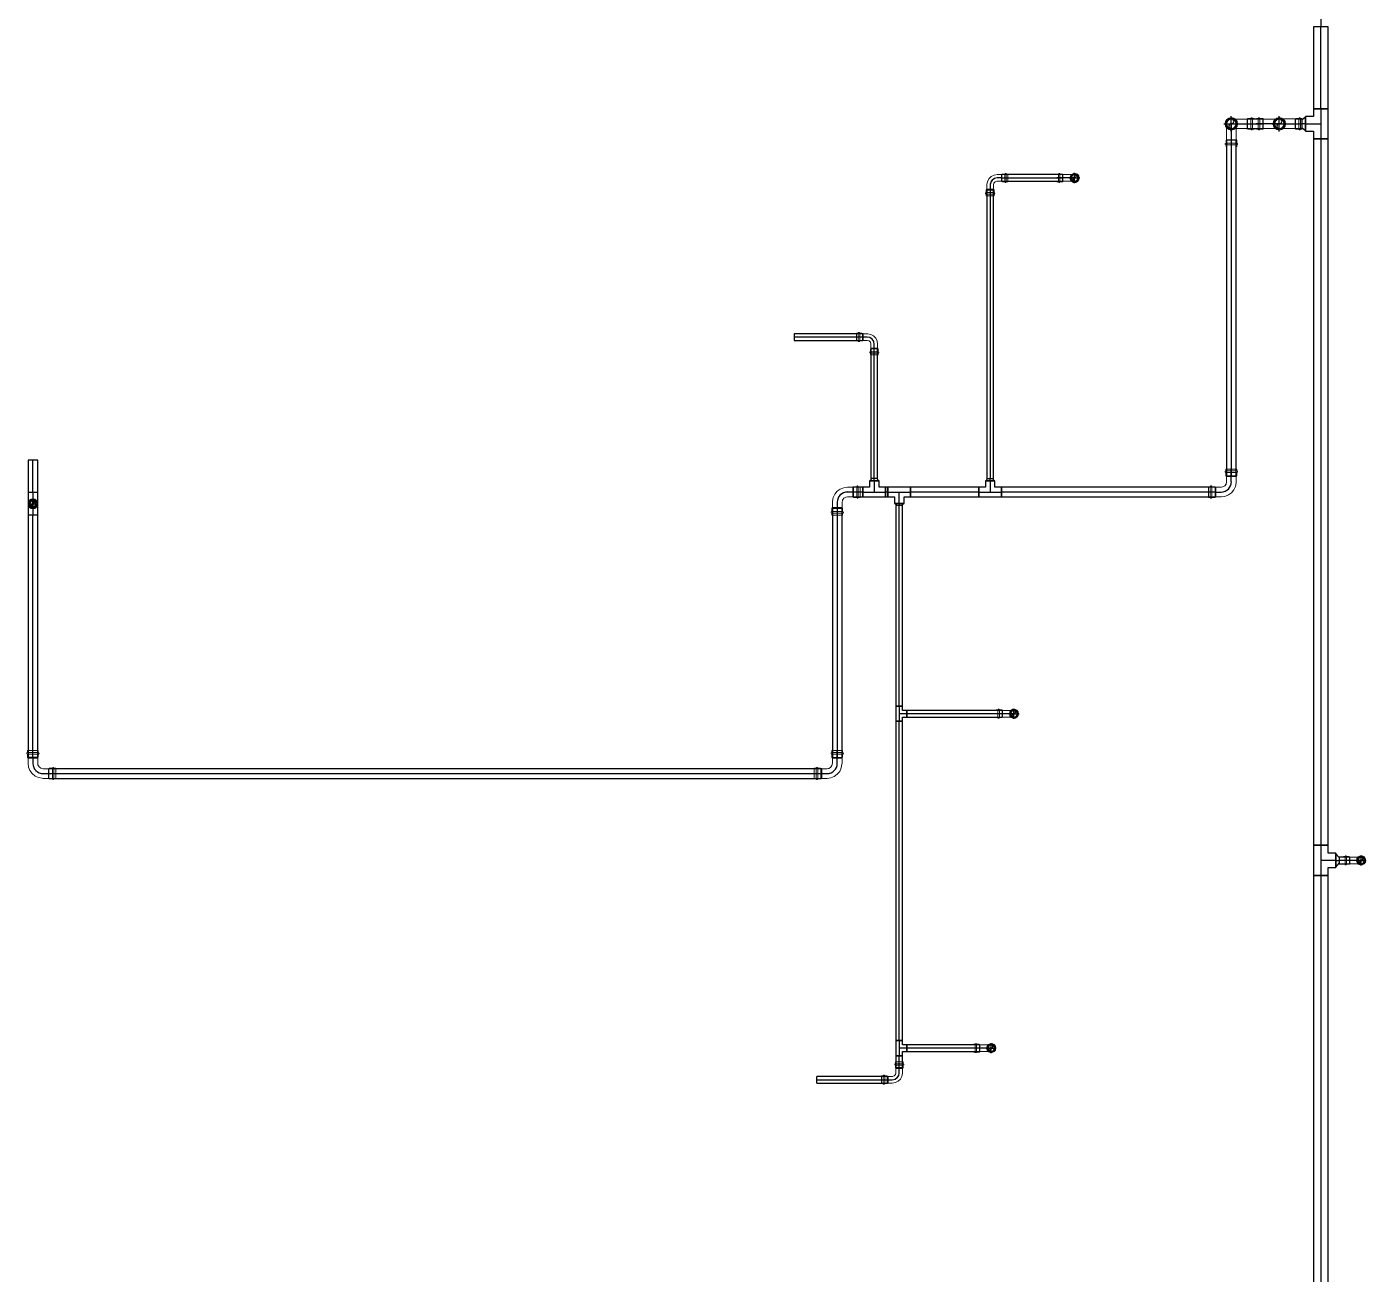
# Model space of a CAD drawing. Header units: inches. Extents: x -3325 to -59, y 5 to 733.
# Drawn here: x -3325.1 to -3060, y 317.8 to 564.8 of the extents above; entities that cross this region are included whole.
import ezdxf

# ---------------------------------------------------------------- set-up
doc = ezdxf.new("R2010")
doc.units = ezdxf.units.IN
doc.header["$MEASUREMENT"] = 0
doc.layers.add('P-PIPE', color=3, linetype='Continuous', lineweight=9)
doc.layers.add('X - REF - FP', color=7, linetype='Continuous', true_color=0xb90000)

# ---------------------------------------------------------------- blocks, each defined once
blk = doc.blocks.new('Victaulic-VicPress316-Elbow 90-45deg Style P568_P571 - Standard-V1-FIFTH LEVEL')
at = {"layer": 'P-PIPE'}
for p, q in [((-2327.12, 161.86), (-2327.12, 161.86)), ((-2327.12, 161.86), (-2325.73, 161.86)), ((-2324.79, 162.52), (-2325.73, 162.52)), ((-2325.73, 161.86), (-2324.79, 161.86)), ((-2323.6, 162.52), (-2324.9, 162.52)), ((-2324.9, 161.86), (-2324.9, 161.86)), ((-2324.9, 161.86), (-2324.9, 161.86)), ((-2324.79, 162.52), (-2324.79, 161.86)), ((-2324.79, 161.86), (-2324.79, 162.52)), ((-2324.79, 161.86), (-2324.79, 161.21)), ((-2324.79, 161.21), (-2324.79, 161.86)), ((-2324.23, 162.63), (-2324.69, 162.63)), ((-2324.23, 161.86), (-2324.23, 161.86)), ((-2324.23, 161.86), (-2324.23, 161.86)), ((-2323.6, 162.63), (-2323.94, 162.63)), ((-2323.94, 161.86), (-2323.94, 161.86)), ((-2323.94, 161.86), (-2323.94, 161.86)), ((-2323.6, 161.86), (-2323.6, 161.86)), ((-2323.6, 161.86), (-2323.6, 161.86)), ((-2323.6, 161.86), (-2323.6, 161.86)), ((-2323.6, 161.86), (-2323.6, 161.86)), ((-2325.73, 161.21), (-2324.79, 161.21)), ((-2324.9, 161.21), (-2323.6, 161.21)), ((-2324.69, 161.1), (-2324.23, 161.1)), ((-2323.94, 161.1), (-2323.6, 161.1))]:
    blk.add_line(p, q, dxfattribs=at)
at = {"layer": 'P-PIPE', "flags": 128}
for points in [[(-2326.21, 161.86), (-2326.31, 162.26), (-2326.56, 162.58), (-2326.93, 162.76), (-2327.34, 162.75), (-2327.71, 162.56), (-2327.96, 162.24), (-2328.04, 161.86)], [(-2328.04, 161.86), (-2327.94, 161.47), (-2327.69, 161.15), (-2327.32, 160.97), (-2326.91, 160.98), (-2326.54, 161.17), (-2326.29, 161.49), (-2326.21, 161.86)], [(-2326.36, 161.86), (-2326.45, 162.23), (-2326.7, 162.51), (-2327.06, 162.63), (-2327.43, 162.57), (-2327.73, 162.34), (-2327.88, 162), (-2327.89, 161.86)], [(-2327.89, 161.86), (-2327.8, 161.5), (-2327.55, 161.22), (-2327.19, 161.1), (-2326.82, 161.16), (-2326.52, 161.39), (-2326.37, 161.73), (-2326.36, 161.86)], [(-2325.73, 162.52), (-2326.23, 162.52), (-2326.66, 162.52), (-2326.97, 162.52), (-2327.12, 162.52), (-2327.12, 162.52)], [(-2324.9, 162.52), (-2324.71, 162.63), (-2324.69, 162.63)], [(-2324.23, 162.63), (-2324.17, 162.75), (-2324.03, 162.76), (-2323.94, 162.65), (-2323.94, 162.63)], [(-2324.23, 162.63), (-2324.23, 162.54), (-2324.23, 162.29), (-2324.23, 161.93), (-2324.23, 161.86)], [(-2324.23, 161.86), (-2324.23, 162.23), (-2324.23, 162.51), (-2324.23, 162.63), (-2324.23, 162.63)], [(-2324.23, 161.1), (-2324.23, 161.19), (-2324.23, 161.44), (-2324.23, 161.8), (-2324.23, 161.86)], [(-2324.23, 161.86), (-2324.23, 161.5), (-2324.23, 161.22), (-2324.23, 161.1), (-2324.23, 161.1)], [(-2323.94, 162.63), (-2323.94, 162.54), (-2323.94, 162.29), (-2323.94, 161.93), (-2323.94, 161.86)], [(-2323.94, 161.86), (-2323.94, 162.23), (-2323.94, 162.51), (-2323.94, 162.63), (-2323.94, 162.63)], [(-2323.94, 161.1), (-2323.94, 161.19), (-2323.94, 161.44), (-2323.94, 161.8), (-2323.94, 161.86)], [(-2323.94, 161.86), (-2323.94, 161.5), (-2323.94, 161.22), (-2323.94, 161.1), (-2323.94, 161.1)], [(-2327.12, 161.21), (-2327.03, 161.21), (-2326.77, 161.21), (-2326.36, 161.21), (-2325.88, 161.21), (-2325.73, 161.21)], [(-2324.69, 161.1), (-2324.89, 161.19), (-2324.9, 161.21)], [(-2323.94, 161.1), (-2324.01, 160.98), (-2324.15, 160.97), (-2324.23, 161.08), (-2324.23, 161.1)]]:
    blk.add_lwpolyline(points, dxfattribs=at)
at = {"layer": 'P-PIPE'}
for radius, start, end in [(0.767, 0, 180), (0.767, 0, 180), (0.767, 0, 180), (0.767, 180, 360), (0.767, 180, 0), (0.767, 180, 0), (0.657, 360, 180), (0.657, 0, 180), (0.657, 90, 180), (0.658, 180, 0), (0.658, 180, 0), (0.657, 180, 270), (0.658, 0, 90), (0.658, 270, 0)]:
    blk.add_arc((-2327.12, 161.86), radius, start, end, dxfattribs=at)
blk = doc.blocks.new('Victaulic-VicPress316-Elbow 90-45deg Style P568_P571 - Standard-523083-FIFTH LEVEL')
at = {"layer": 'P-PIPE'}
for p, q in [((-0.77, 3.52), (-0.77, 3.18)), ((0.77, 3.52), (-0.77, 3.52)), ((-0.77, 3.52), (0.77, 3.52)), ((-0.77, 3.18), (0.77, 3.18)), ((0.77, 3.18), (-0.77, 3.18)), ((-0.77, 2.89), (-0.77, 2.44)), ((-0.77, 2.89), (0.77, 2.89)), ((0.77, 2.89), (-0.77, 2.89)), ((-0.66, 3.52), (-0.66, 2.22)), ((-0.66, 3.52), (0.66, 3.52)), ((0.66, 3.52), (-0.66, 3.52)), ((0.66, 2.22), (0.66, 3.52)), ((0.77, 3.18), (0.77, 3.52)), ((0.77, 2.44), (0.77, 2.89)), ((-3.18, 0.77), (-3.52, 0.77)), ((-3.52, 0.77), (-3.52, -0.77)), ((-3.52, -0.77), (-3.52, 0.77)), ((-2.22, 0.66), (-3.52, 0.66)), ((-3.52, -0.66), (-3.52, 0.66)), ((-3.52, 0.66), (-3.52, -0.66)), ((-3.18, -0.77), (-3.18, 0.77)), ((-3.18, 0.77), (-3.18, -0.77)), ((-2.44, 0.77), (-2.89, 0.77)), ((-2.89, -0.77), (-2.89, 0.77)), ((-2.89, 0.77), (-2.89, -0.77)), ((-1.39, 0.66), (-2.33, 0.66)), ((-2.33, 0), (-2.33, 0.66)), ((-2.33, 0.66), (-2.33, 0)), ((-2.22, -0.66), (-2.22, 0.66)), ((-2.22, 0.66), (-2.22, -0.66)), ((-0.66, 2.33), (-0.66, 1.39)), ((0, 2.33), (-0.66, 2.33)), ((-0.66, 2.33), (0, 2.33)), ((-0.66, 2.22), (0.66, 2.22)), ((0.66, 2.22), (-0.66, 2.22)), ((0, 2.33), (0.66, 2.33)), ((0.66, 2.33), (0, 2.33)), ((0, 1.39), (0, 2.33)), ((0.66, 1.39), (0.66, 2.33)), ((-3.52, -0.66), (-2.22, -0.66)), ((-3.52, -0.77), (-3.18, -0.77)), ((-2.89, -0.77), (-2.44, -0.77)), ((-2.33, 0), (-2.33, -0.66)), ((-2.33, -0.66), (-2.33, 0)), ((-1.39, 0), (-2.33, 0)), ((-2.33, -0.66), (-1.39, -0.66))]:
    blk.add_line(p, q, dxfattribs=at)
at = {"layer": 'P-PIPE', "flags": 128}
for points in [[(-0.77, 2.89), (-0.89, 2.96), (-0.9, 3.1), (-0.79, 3.18), (-0.77, 3.18)], [(0.77, 3.18), (0.67, 3.18), (0.42, 3.18), (0.07, 3.18), (-0.3, 3.18), (-0.6, 3.18), (-0.75, 3.18), (-0.77, 3.18)], [(-0.77, 3.18), (-0.67, 3.18), (-0.42, 3.18), (-0.07, 3.18), (0.3, 3.18), (0.6, 3.18), (0.75, 3.18), (0.77, 3.18)], [(-0.77, 2.89), (-0.67, 2.89), (-0.42, 2.89), (-0.07, 2.89), (0.3, 2.89), (0.6, 2.89), (0.75, 2.89), (0.77, 2.89)], [(0.77, 2.89), (0.67, 2.89), (0.42, 2.89), (0.07, 2.89), (-0.3, 2.89), (-0.6, 2.89), (-0.75, 2.89), (-0.77, 2.89)], [(0.77, 3.18), (0.89, 3.11), (0.9, 2.98), (0.79, 2.89), (0.77, 2.89)], [(-3.18, 0.77), (-3.11, 0.89), (-2.98, 0.9), (-2.89, 0.79), (-2.89, 0.77)], [(-3.18, 0.77), (-3.18, 0.67), (-3.18, 0.42), (-3.18, 0.07), (-3.18, -0.3), (-3.18, -0.6), (-3.18, -0.75), (-3.18, -0.77)], [(-3.18, -0.77), (-3.18, -0.67), (-3.18, -0.42), (-3.18, -0.07), (-3.18, 0.3), (-3.18, 0.6), (-3.18, 0.75), (-3.18, 0.77)], [(-2.89, -0.77), (-2.89, -0.67), (-2.89, -0.42), (-2.89, -0.07), (-2.89, 0.3), (-2.89, 0.6), (-2.89, 0.75), (-2.89, 0.77)], [(-2.89, 0.77), (-2.89, 0.67), (-2.89, 0.42), (-2.89, 0.07), (-2.89, -0.3), (-2.89, -0.6), (-2.89, -0.75), (-2.89, -0.77)], [(-2.44, 0.77), (-2.24, 0.68), (-2.22, 0.66)], [(-0.66, 1.39), (-0.75, 1.04), (-1, 0.77), (-1.35, 0.66), (-1.39, 0.66)], [(-1.39, -0.66), (-0.78, -0.56), (-0.23, -0.29), (0.22, 0.13), (0.53, 0.67), (0.65, 1.27), (0.66, 1.39)], [(-0.66, 2.22), (-0.77, 2.41), (-0.77, 2.44)], [(0.77, 2.44), (0.68, 2.24), (0.66, 2.22)], [(-2.89, -0.77), (-2.96, -0.89), (-3.1, -0.9), (-3.18, -0.79), (-3.18, -0.77)], [(-2.22, -0.66), (-2.41, -0.77), (-2.44, -0.77)]]:
    blk.add_lwpolyline(points, dxfattribs=at)
at = {"layer": 'P-PIPE'}
blk.add_arc((-1.39, 1.39), 1.39, 270, 0, dxfattribs=at)
blk = doc.blocks.new('Victaulic-VicPress316-Elbow 90-45deg Style P568_P571 - Standard-1125944-FIFTH LEVEL')
at = {"layer": 'P-PIPE'}
for p, q in [((-1.06, 4.55), (-1.06, 4.17)), ((1.06, 4.55), (-1.06, 4.55)), ((-1.06, 4.55), (1.06, 4.55)), ((-1.06, 4.17), (1.06, 4.17)), ((1.06, 4.17), (-1.06, 4.17)), ((-1.06, 3.85), (-1.06, 3.29)), ((-1.06, 3.85), (1.06, 3.85)), ((1.06, 3.85), (-1.06, 3.85)), ((-0.95, 4.55), (-0.95, 3.07)), ((-0.95, 4.55), (0.95, 4.55)), ((0.95, 4.55), (-0.95, 4.55)), ((-0.95, 3.18), (-0.95, 2.02)), ((0, 3.18), (-0.95, 3.18)), ((-0.95, 3.18), (0, 3.18)), ((-0.95, 3.07), (0.95, 3.07)), ((0.95, 3.07), (-0.95, 3.07)), ((0, 3.18), (0.95, 3.18)), ((0.95, 3.18), (0, 3.18)), ((0, 2.02), (0, 3.18)), ((0.95, 3.07), (0.95, 4.55)), ((0.95, 2.02), (0.95, 3.18)), ((1.06, 4.17), (1.06, 4.55)), ((1.06, 3.29), (1.06, 3.85)), ((-4.17, 1.06), (-4.55, 1.06)), ((-4.55, 1.06), (-4.55, -1.06)), ((-4.55, -1.06), (-4.55, 1.06)), ((-3.07, 0.95), (-4.55, 0.95)), ((-4.55, -0.95), (-4.55, 0.95)), ((-4.55, 0.95), (-4.55, -0.95)), ((-4.17, -1.06), (-4.17, 1.06)), ((-4.17, 1.06), (-4.17, -1.06)), ((-3.29, 1.06), (-3.85, 1.06)), ((-3.85, -1.06), (-3.85, 1.06)), ((-3.85, 1.06), (-3.85, -1.06)), ((-2.02, 0.95), (-3.18, 0.95)), ((-3.18, 0), (-3.18, 0.95)), ((-3.18, 0.95), (-3.18, 0)), ((-3.07, -0.95), (-3.07, 0.95)), ((-3.07, 0.95), (-3.07, -0.95)), ((-4.55, -0.95), (-3.07, -0.95)), ((-4.55, -1.06), (-4.17, -1.06)), ((-3.85, -1.06), (-3.29, -1.06)), ((-3.18, 0), (-3.18, -0.95)), ((-3.18, -0.95), (-3.18, 0)), ((-2.02, 0), (-3.18, 0)), ((-3.18, -0.95), (-2.02, -0.95))]:
    blk.add_line(p, q, dxfattribs=at)
at = {"layer": 'P-PIPE', "flags": 128}
for points in [[(-1.06, 3.85), (-1.2, 3.92), (-1.21, 4.08), (-1.08, 4.17), (-1.06, 4.17)], [(1.06, 4.17), (0.97, 4.17), (0.71, 4.17), (0.32, 4.17), (-0.12, 4.17), (-0.54, 4.17), (-0.86, 4.17), (-1.04, 4.17), (-1.06, 4.17)], [(-1.06, 4.17), (-0.97, 4.17), (-0.71, 4.17), (-0.32, 4.17), (0.12, 4.17), (0.54, 4.17), (0.86, 4.17), (1.04, 4.17), (1.06, 4.17)], [(-1.06, 3.85), (-0.97, 3.85), (-0.71, 3.85), (-0.32, 3.85), (0.12, 3.85), (0.54, 3.85), (0.86, 3.85), (1.04, 3.85), (1.06, 3.85)], [(1.06, 3.85), (0.97, 3.85), (0.71, 3.85), (0.32, 3.85), (-0.12, 3.85), (-0.54, 3.85), (-0.86, 3.85), (-1.04, 3.85), (-1.06, 3.85)], [(-0.95, 3.07), (-1.06, 3.26), (-1.06, 3.29)], [(1.06, 3.29), (0.97, 3.09), (0.95, 3.07)], [(1.06, 4.17), (1.2, 4.1), (1.21, 3.94), (1.08, 3.85), (1.06, 3.85)], [(-4.17, 1.06), (-4.1, 1.2), (-3.94, 1.21), (-3.85, 1.08), (-3.85, 1.06)], [(-4.17, 1.06), (-4.17, 0.97), (-4.17, 0.71), (-4.17, 0.32), (-4.17, -0.12), (-4.17, -0.54), (-4.17, -0.86), (-4.17, -1.04), (-4.17, -1.06)], [(-4.17, -1.06), (-4.17, -0.97), (-4.17, -0.71), (-4.17, -0.32), (-4.17, 0.12), (-4.17, 0.54), (-4.17, 0.86), (-4.17, 1.04), (-4.17, 1.06)], [(-3.85, -1.06), (-3.85, -0.97), (-3.85, -0.71), (-3.85, -0.32), (-3.85, 0.12), (-3.85, 0.54), (-3.85, 0.86), (-3.85, 1.04), (-3.85, 1.06)], [(-3.85, 1.06), (-3.85, 0.97), (-3.85, 0.71), (-3.85, 0.32), (-3.85, -0.12), (-3.85, -0.54), (-3.85, -0.86), (-3.85, -1.04), (-3.85, -1.06)], [(-3.29, 1.06), (-3.09, 0.97), (-3.07, 0.95)], [(-0.95, 2.02), (-1.04, 1.58), (-1.3, 1.22), (-1.69, 1), (-2.02, 0.95)], [(-2.02, -0.95), (-1.28, -0.86), (-0.59, -0.58), (0.02, -0.15), (0.49, 0.43), (0.81, 1.1), (0.94, 1.83), (0.95, 2.02)], [(-3.85, -1.06), (-3.92, -1.2), (-4.08, -1.21), (-4.17, -1.08), (-4.17, -1.06)], [(-3.07, -0.95), (-3.26, -1.06), (-3.29, -1.06)]]:
    blk.add_lwpolyline(points, dxfattribs=at)
at = {"layer": 'P-PIPE'}
blk.add_arc((-2.02, 2.02), 2.02, 270, 0, dxfattribs=at)
blk = doc.blocks.new('Transition - Generic - Plumbing-CW-1022941-FIFTH LEVEL')
at = {"layer": 'P-PIPE'}
for radius, start, end in [(0.812, 0, 180), (0.812, 180, 0), (0.562, 360, 180), (0.563, 180, 0)]:
    blk.add_arc((-3323.92, 470.33), radius, start, end, dxfattribs=at)
blk = doc.blocks.new('Victaulic-VicPress316-Elbow 90-45deg Style P568_P571 - Standard-V11-FIFTH LEVEL')
at = {"layer": 'P-PIPE'}
for p, q in [((-3077.06, 595.55), (-3077.06, 595.17)), ((-3077.06, 594.85), (-3077.06, 594.29)), ((-3076.95, 595.55), (-3076.95, 594.07)), ((-3076.95, 594.18), (-3076.95, 593.02)), ((-3076, 594.18), (-3076.95, 594.18)), ((-3076.95, 594.18), (-3076, 594.18)), ((-3076, 595.55), (-3076, 595.55)), ((-3076, 595.55), (-3076, 595.55)), ((-3076, 595.55), (-3076, 595.55)), ((-3076, 595.55), (-3076, 595.55)), ((-3076, 595.17), (-3076, 595.17)), ((-3076, 595.17), (-3076, 595.17)), ((-3076, 594.85), (-3076, 594.85)), ((-3076, 594.85), (-3076, 594.85)), ((-3075.05, 594.18), (-3076, 594.18)), ((-3076, 594.18), (-3075.05, 594.18)), ((-3076, 593.02), (-3076, 594.18)), ((-3076, 594.07), (-3076, 594.07)), ((-3076, 594.07), (-3076, 594.07)), ((-3075.05, 594.07), (-3075.05, 595.55)), ((-3075.05, 593.02), (-3075.05, 594.18)), ((-3074.94, 595.17), (-3074.94, 595.55)), ((-3074.94, 594.29), (-3074.94, 594.85)), ((-3076, 591), (-3076, 593.02)), ((-3076, 591), (-3076, 591))]:
    blk.add_line(p, q, dxfattribs=at)
at = {"layer": 'P-PIPE', "flags": 128}
for points in [[(-3077.06, 594.85), (-3077.2, 594.92), (-3077.21, 595.08), (-3077.09, 595.17), (-3077.06, 595.17)], [(-3077.06, 595.17), (-3076.97, 595.17), (-3076.71, 595.17), (-3076.32, 595.17), (-3076, 595.17)], [(-3076, 595.17), (-3076.44, 595.17), (-3076.79, 595.17), (-3077.01, 595.17), (-3077.06, 595.17)], [(-3077.06, 594.85), (-3076.97, 594.85), (-3076.71, 594.85), (-3076.32, 594.85), (-3076, 594.85)], [(-3076, 594.85), (-3076.44, 594.85), (-3076.79, 594.85), (-3077.01, 594.85), (-3077.06, 594.85)], [(-3076.95, 594.07), (-3077.06, 594.26), (-3077.06, 594.29)], [(-3074.94, 595.17), (-3075.04, 595.17), (-3075.3, 595.17), (-3075.68, 595.17), (-3076, 595.17)], [(-3076, 595.17), (-3075.57, 595.17), (-3075.21, 595.17), (-3074.99, 595.17), (-3074.94, 595.17)], [(-3074.94, 594.85), (-3075.04, 594.85), (-3075.3, 594.85), (-3075.68, 594.85), (-3076, 594.85)], [(-3076, 594.85), (-3075.57, 594.85), (-3075.21, 594.85), (-3074.99, 594.85), (-3074.94, 594.85)], [(-3074.94, 594.29), (-3075.03, 594.09), (-3075.05, 594.07)], [(-3074.94, 595.17), (-3074.81, 595.1), (-3074.79, 594.94), (-3074.92, 594.85), (-3074.94, 594.85)], [(-3076, 592.22), (-3076.47, 592.13), (-3076.87, 591.87), (-3077.13, 591.47), (-3077.23, 591.01), (-3077.14, 590.54), (-3076.87, 590.14), (-3076.48, 589.87), (-3076.02, 589.78), (-3076, 589.78)], [(-3076.95, 591), (-3076.95, 591.09), (-3076.95, 591.36), (-3076.95, 591.79), (-3076.95, 592.32), (-3076.95, 592.92), (-3076.95, 593.02)], [(-3076.95, 591), (-3076.86, 591.41), (-3076.6, 591.74), (-3076.23, 591.92), (-3076, 591.95)], [(-3076, 589.78), (-3075.54, 589.87), (-3075.14, 590.13), (-3074.87, 590.53), (-3074.78, 590.99), (-3074.87, 591.46), (-3075.13, 591.86), (-3075.53, 592.13), (-3075.99, 592.22), (-3076, 592.22)], [(-3076, 591.95), (-3075.59, 591.86), (-3075.27, 591.6), (-3075.08, 591.22), (-3075.05, 591)], [(-3075.05, 593.02), (-3075.05, 592.41), (-3075.05, 591.86), (-3075.05, 591.42), (-3075.05, 591.12), (-3075.05, 591), (-3075.05, 591)], [(-3076, 590.05), (-3076.41, 590.14), (-3076.74, 590.4), (-3076.93, 590.78), (-3076.95, 591)], [(-3075.05, 591), (-3075.15, 590.59), (-3075.4, 590.26), (-3075.78, 590.08), (-3076, 590.05)]]:
    blk.add_lwpolyline(points, dxfattribs=at)
at = {"layer": 'P-PIPE'}
for radius, start, end in [(1.06, 90, 270), (1.06, 90, 270), (1.06, 90, 270), (0.95, 90, 270), (0.95, 90, 270), (0.95, 90, 180), (1.06, 270, 90), (1.06, 270, 90), (1.06, 270, 90), (0.95, 270, 90), (0.95, 270, 90), (0.95, 0, 90), (0.95, 180, 270), (0.95, 270, 0)]:
    blk.add_arc((-3076, 591), radius, start, end, dxfattribs=at)

msp = doc.modelspace()

# ---------------------------------------------------------------- linework, layer by layer
at = {"layer": 'X - REF - FP'}
for p, q in [((-3069, 570.73), (-3069, 564.75)), ((-3070.43, 564.75), (-3070.43, 548.53)), ((-3067.56, 564.75), (-3070.43, 564.75)), ((-3069, 548.53), (-3069, 564.75)), ((-3069, 548.53), (-3069, 564.75)), ((-3067.56, 548.53), (-3067.56, 564.75)), ((-3086.7, 544.04), (-3086.7, 547.04)), ((-3080.38, 546.49), (-3083.52, 546.49)), ((-3083.52, 544.59), (-3083.52, 546.49)), ((-3080.38, 544.59), (-3080.38, 546.49)), ((-3077.2, 544.04), (-3077.2, 547.04)), ((-3072.65, 546.49), (-3074.02, 546.49)), ((-3074.02, 544.59), (-3074.02, 546.49)), ((-3071.99, 546.85), (-3072.65, 546.35)), ((-3072.65, 544.59), (-3072.65, 546.49)), ((-3070.43, 546.98), (-3071.99, 546.98)), ((-3071.99, 546.98), (-3071.99, 544.11)), ((-3071.99, 544.11), (-3071.99, 546.98)), ((-3067.56, 548.53), (-3070.43, 548.53)), ((-3070.43, 548.53), (-3070.43, 546.98)), ((-3070.43, 548.53), (-3067.56, 548.53)), ((-3067.56, 548.53), (-3070.43, 548.53)), ((-3069, 548.53), (-3069, 542.55)), ((-3067.56, 542.55), (-3067.56, 548.53)), ((-3088.2, 545.54), (-3085.2, 545.54)), ((-3086.7, 545.54), (-3084.68, 545.54)), ((-3086.7, 545.54), (-3086.7, 543.53)), ((-3086.7, 543.53), (-3086.7, 542.36)), ((-3086.7, 543.53), (-3086.7, 540.99)), ((-3084.68, 545.54), (-3083.52, 545.54)), ((-3084.68, 545.54), (-3082.15, 545.54)), ((-3083.52, 545.54), (-3080.38, 545.54)), ((-3083.52, 545.54), (-3080.38, 545.54)), ((-3083.52, 544.59), (-3080.38, 544.59)), ((-3079.21, 545.54), (-3081.75, 545.54)), ((-3079.21, 545.54), (-3080.38, 545.54)), ((-3077.2, 545.54), (-3079.21, 545.54)), ((-3078.7, 545.54), (-3075.7, 545.54)), ((-3077.2, 545.54), (-3075.18, 545.54)), ((-3075.18, 545.54), (-3074.02, 545.54)), ((-3075.18, 545.54), (-3072.65, 545.54)), ((-3074.02, 545.54), (-3072.65, 545.54)), ((-3074.02, 545.54), (-3072.65, 545.54)), ((-3074.02, 544.59), (-3072.65, 544.59)), ((-3071.99, 545.54), (-3072.65, 545.54)), ((-3072.65, 544.73), (-3071.99, 544.23)), ((-3071.99, 545.54), (-3069, 545.54)), ((-3071.99, 544.11), (-3070.43, 544.11)), ((-3070.43, 544.11), (-3070.43, 542.55)), ((-3087.65, 542.36), (-3087.65, 475.84)), ((-3087.65, 542.36), (-3085.75, 542.36)), ((-3086.7, 542.36), (-3086.7, 475.84)), ((-3086.7, 542.36), (-3086.7, 475.84)), ((-3085.75, 475.84), (-3085.75, 542.36)), ((-3070.43, 542.55), (-3070.43, 402.73)), ((-3070.43, 542.55), (-3067.56, 542.55)), ((-3070.43, 542.55), (-3067.56, 542.55)), ((-3067.56, 542.55), (-3070.43, 542.55)), ((-3069, 542.55), (-3069, 402.73)), ((-3069, 542.55), (-3069, 402.73)), ((-3067.56, 402.73), (-3067.56, 542.55)), ((-3117.72, 533.83), (-3117.72, 535.83)), ((-3134.44, 533.44), (-3134.44, 532.5)), ((-3134.44, 533.44), (-3134.44, 531.31)), ((-3132.11, 534.83), (-3133.05, 534.83)), ((-3120.05, 535.49), (-3132.11, 535.49)), ((-3132.11, 534.18), (-3132.11, 535.49)), ((-3132.11, 534.83), (-3120.05, 534.83)), ((-3132.11, 534.83), (-3120.05, 534.83)), ((-3132.11, 534.18), (-3120.05, 534.18)), ((-3119.12, 534.83), (-3121.24, 534.83)), ((-3120.05, 534.18), (-3120.05, 535.49)), ((-3119.12, 534.83), (-3120.05, 534.83)), ((-3117.72, 534.83), (-3119.12, 534.83)), ((-3118.72, 534.83), (-3116.72, 534.83)), ((-3135.1, 532.5), (-3135.1, 475.31)), ((-3135.1, 532.5), (-3133.78, 532.5)), ((-3134.44, 532.5), (-3134.44, 475.31)), ((-3134.44, 532.5), (-3134.44, 475.31)), ((-3133.78, 475.31), (-3133.78, 532.5)), ((-3159.7, 503.99), (-3173.22, 503.99)), ((-3173.22, 503.99), (-3173.22, 502.68)), ((-3159.7, 503.99), (-3159.7, 502.68)), ((-3159.7, 503.33), (-3173.22, 503.33)), ((-3159.7, 503.33), (-3173.22, 503.33)), ((-3173.22, 502.68), (-3159.7, 502.68)), ((-3158.77, 503.33), (-3160.89, 503.33)), ((-3158.77, 503.33), (-3159.7, 503.33)), ((-3157.37, 501), (-3157.37, 501.94)), ((-3158.03, 501), (-3158.03, 475.31)), ((-3156.72, 501), (-3158.03, 501)), ((-3157.37, 475.31), (-3157.37, 501)), ((-3157.37, 475.31), (-3157.37, 501)), ((-3156.72, 475.31), (-3156.72, 501)), ((-3324.87, 479), (-3324.87, 472.58)), ((-3322.97, 479), (-3324.87, 479)), ((-3323.92, 472.58), (-3323.92, 479)), ((-3323.92, 472.58), (-3323.92, 479)), ((-3322.97, 472.58), (-3322.97, 479)), ((-3158.32, 474.91), (-3158.32, 473.61)), ((-3158.32, 474.91), (-3156.42, 474.91)), ((-3156.42, 474.91), (-3158.32, 474.91)), ((-3157.94, 475.31), (-3158.19, 474.91)), ((-3156.72, 475.31), (-3158.03, 475.31)), ((-3157.37, 474.91), (-3157.37, 475.31)), ((-3157.37, 474.91), (-3157.37, 472.66)), ((-3156.56, 474.91), (-3156.81, 475.31)), ((-3156.42, 473.61), (-3156.42, 474.91)), ((-3135.39, 474.91), (-3135.39, 473.61)), ((-3135.39, 474.91), (-3133.49, 474.91)), ((-3133.49, 474.91), (-3135.39, 474.91)), ((-3135, 475.31), (-3135.25, 474.91)), ((-3135.1, 475.31), (-3133.78, 475.31)), ((-3134.44, 474.91), (-3134.44, 475.31)), ((-3134.44, 474.91), (-3134.44, 472.66)), ((-3133.63, 474.91), (-3133.88, 475.31)), ((-3133.49, 473.61), (-3133.49, 474.91)), ((-3087.65, 475.84), (-3085.75, 475.84)), ((-3086.7, 474.68), (-3086.7, 477.21)), ((-3086.7, 474.68), (-3086.7, 475.84)), ((-3324.88, 472.58), (-3324.88, 468.09)), ((-3322.97, 472.58), (-3324.87, 472.58)), ((-3323.92, 472.58), (-3323.92, 468.09)), ((-3322.97, 468.09), (-3322.97, 472.58)), ((-3161.53, 472.66), (-3162.69, 472.66)), ((-3159.62, 473.61), (-3161.53, 473.61)), ((-3161.53, 473.61), (-3161.53, 471.71)), ((-3159.62, 472.66), (-3161.53, 472.66)), ((-3159.62, 472.66), (-3161.53, 472.66)), ((-3158.32, 473.61), (-3159.62, 473.61)), ((-3159.62, 473.61), (-3159.62, 471.71)), ((-3159.62, 471.71), (-3159.62, 473.61)), ((-3159.62, 473.61), (-3159.62, 471.71)), ((-3159.62, 472.66), (-3155.13, 472.66)), ((-3155.13, 473.61), (-3156.42, 473.61)), ((-3154.66, 473.61), (-3155.13, 473.61)), ((-3155.13, 473.61), (-3155.13, 471.71)), ((-3155.13, 473.61), (-3155.13, 471.71)), ((-3155.13, 471.71), (-3155.13, 473.61)), ((-3154.66, 472.66), (-3155.13, 472.66)), ((-3154.66, 472.66), (-3155.13, 472.66)), ((-3154.66, 473.61), (-3154.66, 471.71)), ((-3150.18, 473.61), (-3154.66, 473.61)), ((-3154.66, 471.71), (-3154.66, 473.61)), ((-3154.66, 473.61), (-3154.66, 471.71)), ((-3154.66, 472.66), (-3150.18, 472.66)), ((-3152.42, 470.42), (-3152.42, 472.66)), ((-3150.18, 471.71), (-3150.18, 473.61)), ((-3150.18, 473.61), (-3150.18, 471.71)), ((-3136.68, 473.61), (-3150.18, 473.61)), ((-3150.18, 473.61), (-3150.18, 471.71)), ((-3136.68, 472.66), (-3150.18, 472.66)), ((-3136.68, 472.66), (-3150.18, 472.66)), ((-3136.68, 473.61), (-3136.68, 471.71)), ((-3135.39, 473.61), (-3136.68, 473.61)), ((-3136.68, 473.61), (-3136.68, 471.71)), ((-3136.68, 471.71), (-3136.68, 473.61)), ((-3136.68, 472.66), (-3132.2, 472.66)), ((-3132.2, 473.61), (-3133.49, 473.61)), ((-3132.2, 473.61), (-3132.2, 471.71)), ((-3132.2, 471.71), (-3132.2, 473.61)), ((-3089.88, 473.61), (-3132.2, 473.61)), ((-3132.2, 473.61), (-3132.2, 471.71)), ((-3089.88, 472.66), (-3132.2, 472.66)), ((-3089.88, 472.66), (-3132.2, 472.66)), ((-3089.88, 473.61), (-3089.88, 471.71)), ((-3089.88, 472.66), (-3088.71, 472.66)), ((-3324.92, 470.33), (-3322.92, 470.33)), ((-3323.92, 469.33), (-3323.92, 471.33)), ((-3165.66, 469.48), (-3165.66, 420.12)), ((-3165.66, 469.48), (-3163.76, 469.48)), ((-3164.71, 470.65), (-3164.71, 469.48)), ((-3164.71, 470.65), (-3164.71, 468.11)), ((-3164.71, 469.48), (-3164.71, 420.12)), ((-3164.71, 469.48), (-3164.71, 420.12)), ((-3163.76, 420.12), (-3163.76, 469.48)), ((-3161.53, 471.71), (-3159.62, 471.71)), ((-3159.62, 471.71), (-3155.13, 471.71)), ((-3155.13, 471.71), (-3154.66, 471.71)), ((-3154.66, 471.71), (-3153.37, 471.71)), ((-3153.37, 471.71), (-3153.37, 470.42)), ((-3153.37, 470.42), (-3151.47, 470.42)), ((-3151.47, 470.42), (-3153.37, 470.42)), ((-3153.23, 470.42), (-3152.98, 470.01)), ((-3153.08, 470.01), (-3153.08, 430.28)), ((-3151.76, 470.01), (-3153.08, 470.01)), ((-3152.42, 470.42), (-3152.42, 470.01)), ((-3152.42, 430.28), (-3152.42, 470.01)), ((-3152.42, 430.28), (-3152.42, 470.01)), ((-3151.86, 470.01), (-3151.61, 470.42)), ((-3151.76, 430.28), (-3151.76, 470.01)), ((-3151.47, 471.71), (-3150.18, 471.71)), ((-3151.47, 470.42), (-3151.47, 471.71)), ((-3150.18, 471.71), (-3136.68, 471.71)), ((-3136.68, 471.71), (-3132.2, 471.71)), ((-3132.2, 471.71), (-3089.88, 471.71)), ((-3324.87, 468.09), (-3324.87, 420.12)), ((-3322.97, 468.09), (-3324.87, 468.09)), ((-3323.92, 420.12), (-3323.92, 468.09)), ((-3323.92, 420.12), (-3323.92, 468.09)), ((-3322.97, 420.12), (-3322.97, 468.09)), ((-3151.76, 430.28), (-3153.08, 430.28)), ((-3153.08, 430.28), (-3153.08, 427.28)), ((-3151.76, 430.28), (-3153.08, 430.28)), ((-3153.08, 430.28), (-3151.76, 430.28)), ((-3152.42, 430.28), (-3152.42, 427.28)), ((-3151.76, 429.44), (-3151.76, 430.28)), ((-3129.72, 427.78), (-3129.72, 429.78)), ((-3151.76, 427.28), (-3153.08, 427.28)), ((-3153.08, 427.28), (-3151.76, 427.28)), ((-3153.08, 427.28), (-3153.08, 364.08)), ((-3151.76, 427.28), (-3153.08, 427.28)), ((-3150.92, 428.78), (-3152.42, 428.78)), ((-3152.42, 364.08), (-3152.42, 427.28)), ((-3152.42, 364.08), (-3152.42, 427.28)), ((-3150.92, 429.44), (-3151.76, 429.44)), ((-3151.76, 427.28), (-3151.76, 428.12)), ((-3151.76, 428.12), (-3150.92, 428.12)), ((-3151.76, 364.08), (-3151.76, 427.28)), ((-3132.05, 429.44), (-3150.92, 429.44)), ((-3150.92, 429.44), (-3150.92, 428.12)), ((-3150.92, 429.44), (-3150.92, 428.12)), ((-3150.92, 428.12), (-3150.92, 429.44)), ((-3132.05, 428.78), (-3150.92, 428.78)), ((-3132.05, 428.78), (-3150.92, 428.78)), ((-3150.92, 428.12), (-3132.05, 428.12)), ((-3131.12, 428.78), (-3133.24, 428.78)), ((-3132.05, 429.44), (-3132.05, 428.12)), ((-3131.12, 428.78), (-3132.05, 428.78)), ((-3129.72, 428.78), (-3131.12, 428.78)), ((-3130.72, 428.78), (-3128.72, 428.78)), ((-3322.97, 420.12), (-3324.87, 420.12)), ((-3323.92, 420.12), (-3323.92, 418.95)), ((-3165.66, 420.12), (-3163.76, 420.12)), ((-3164.71, 418.95), (-3164.71, 421.49)), ((-3164.71, 418.95), (-3164.71, 420.12)), ((-3321.91, 416.94), (-3320.74, 416.94)), ((-3321.91, 416.94), (-3319.37, 416.94)), ((-3167.89, 417.89), (-3320.74, 417.89)), ((-3320.74, 415.99), (-3320.74, 417.89)), ((-3320.74, 416.94), (-3167.89, 416.94)), ((-3320.74, 416.94), (-3167.89, 416.94)), ((-3167.89, 415.99), (-3167.89, 417.89)), ((-3167.89, 416.94), (-3166.72, 416.94)), ((-3320.74, 415.99), (-3167.89, 415.99)), ((-3070.43, 402.73), (-3070.43, 396.75)), ((-3067.56, 402.73), (-3070.43, 402.73)), ((-3070.43, 402.73), (-3067.56, 402.73)), ((-3070.43, 402.73), (-3067.56, 402.73)), ((-3069, 402.73), (-3069, 396.75)), ((-3067.56, 401.18), (-3067.56, 402.73)), ((-3066.01, 401.18), (-3067.56, 401.18)), ((-3066.01, 401.18), (-3066.01, 398.31)), ((-3066.01, 398.31), (-3066.01, 401.18)), ((-3065.35, 400.31), (-3066.01, 401.06)), ((-3063.33, 400.4), (-3065.35, 400.4)), ((-3065.35, 400.4), (-3065.35, 399.09)), ((-3063.33, 400.4), (-3063.33, 399.09)), ((-3061, 398.74), (-3061, 400.74)), ((-3066.01, 399.74), (-3069, 399.74)), ((-3067.56, 396.75), (-3067.56, 398.31)), ((-3067.56, 398.31), (-3066.01, 398.31)), ((-3066.01, 399.74), (-3065.35, 399.74)), ((-3066.01, 398.43), (-3065.35, 399.18)), ((-3063.33, 399.74), (-3065.35, 399.74)), ((-3063.33, 399.74), (-3065.35, 399.74)), ((-3065.35, 399.09), (-3063.33, 399.09)), ((-3062.39, 399.74), (-3064.52, 399.74)), ((-3062.39, 399.74), (-3063.33, 399.74)), ((-3061, 399.74), (-3062.39, 399.74)), ((-3062, 399.74), (-3060, 399.74)), ((-3067.56, 396.75), (-3070.43, 396.75)), ((-3070.43, 396.75), (-3067.56, 396.75)), ((-3070.43, 396.75), (-3070.43, 268.83)), ((-3070.43, 396.75), (-3067.56, 396.75)), ((-3069, 396.75), (-3069, 268.83)), ((-3069, 396.75), (-3069, 268.83)), ((-3067.56, 268.83), (-3067.56, 396.75)), ((-3153.08, 364.08), (-3153.08, 361.09)), ((-3151.76, 364.08), (-3153.08, 364.08)), ((-3153.08, 364.08), (-3151.76, 364.08)), ((-3151.76, 364.08), (-3153.08, 364.08)), ((-3152.42, 364.08), (-3152.42, 361.09)), ((-3151.76, 363.24), (-3151.76, 364.08)), ((-3150.92, 363.24), (-3151.76, 363.24)), ((-3136.55, 363.24), (-3150.92, 363.24)), ((-3150.92, 363.24), (-3150.92, 361.93)), ((-3150.92, 363.24), (-3150.92, 361.93)), ((-3150.92, 361.93), (-3150.92, 363.24)), ((-3136.55, 363.24), (-3136.55, 361.93)), ((-3134.22, 361.58), (-3134.22, 363.58)), ((-3151.76, 361.09), (-3153.08, 361.09)), ((-3153.08, 361.09), (-3151.76, 361.09)), ((-3153.08, 361.09), (-3153.08, 358.66)), ((-3151.76, 361.09), (-3153.08, 361.09)), ((-3150.92, 362.58), (-3152.42, 362.58)), ((-3152.42, 358.66), (-3152.42, 361.09)), ((-3152.42, 358.66), (-3152.42, 361.09)), ((-3151.76, 361.09), (-3151.76, 361.93)), ((-3151.76, 361.93), (-3150.92, 361.93)), ((-3151.76, 358.66), (-3151.76, 361.09)), ((-3136.55, 362.58), (-3150.92, 362.58)), ((-3136.55, 362.58), (-3150.92, 362.58)), ((-3150.92, 361.93), (-3136.55, 361.93)), ((-3135.62, 362.58), (-3137.74, 362.58)), ((-3135.62, 362.58), (-3136.55, 362.58)), ((-3134.22, 362.58), (-3135.62, 362.58)), ((-3135.22, 362.58), (-3133.22, 362.58)), ((-3151.76, 358.66), (-3153.08, 358.66)), ((-3152.42, 357.73), (-3152.42, 359.85)), ((-3152.42, 357.73), (-3152.42, 358.66)), ((-3154.75, 356.99), (-3168.72, 356.99)), ((-3168.72, 355.68), (-3168.72, 356.99)), ((-3168.72, 356.33), (-3154.75, 356.33)), ((-3168.72, 356.33), (-3154.75, 356.33)), ((-3168.72, 355.68), (-3154.75, 355.68)), ((-3154.75, 355.68), (-3154.75, 356.99)), ((-3154.75, 356.33), (-3153.81, 356.33))]:
    msp.add_line(p, q, dxfattribs=at)
for centre, radius, start, end in [((-3086.7, 545.54), 0.95, 0, 180), ((-3086.7, 546.02), 0.475, 270, 90), ((-3077.2, 545.54), 0.95, 0, 180), ((-3077.2, 546.02), 0.475, 270, 90), ((-3086.7, 545.54), 0.95, 180, 0), ((-3086.7, 545.07), 0.475, 90, 270), ((-3077.2, 545.54), 0.95, 180, 0), ((-3077.2, 545.07), 0.475, 90, 270), ((-3133.05, 533.44), 1.39, 90, 180), ((-3117.72, 534.83), 0.658, 0, 180), ((-3117.72, 534.83), 0.658, 180, 0), ((-3117.72, 534.51), 0.329, 90, 270), ((-3117.72, 535.16), 0.329, 270, 90), ((-3158.77, 501.94), 1.39, 0, 90), ((-3088.71, 474.68), 2.02, 270, 0), ((-3162.69, 470.65), 2.02, 90, 180), ((-3323.92, 470.33), 0.951, 90, 270), ((-3323.92, 470.33), 0.658, 0, 180), ((-3323.92, 470.33), 0.658, 180, 0), ((-3323.92, 470.01), 0.329, 90, 270), ((-3323.92, 470.33), 0.951, 270, 90), ((-3323.92, 470.66), 0.329, 270, 90), ((-3129.72, 428.78), 0.658, 0, 180), ((-3129.72, 428.78), 0.658, 180, 0), ((-3129.72, 428.45), 0.329, 90, 270), ((-3129.72, 429.11), 0.329, 270, 90), ((-3321.91, 418.95), 2.02, 180, 270), ((-3166.72, 418.95), 2.02, 270, 0), ((-3061, 399.74), 0.657, 0, 180), ((-3061, 400.07), 0.329, 270, 90), ((-3061, 399.74), 0.657, 180, 0), ((-3061, 399.41), 0.329, 90, 270), ((-3134.22, 362.58), 0.658, 0, 180), ((-3134.22, 362.91), 0.329, 270, 90), ((-3134.22, 362.58), 0.658, 180, 0), ((-3134.22, 362.26), 0.329, 90, 270), ((-3153.81, 357.73), 1.39, 270, 0)]:
    msp.add_arc(centre, radius, start, end, dxfattribs=at)

# ---------------------------------------------------------------- block references
for name, p, rotation in [('Victaulic-VicPress316-Elbow 90-45deg Style P568_P571 - Standard-V11-FIFTH LEVEL', (-3677.08, -2530.58), 270.0115367449271), ('Victaulic-VicPress316-Elbow 90-45deg Style P568_P571 - Standard-V11-FIFTH LEVEL', (-2486, 3621.51), 89.99629051078466), ('Victaulic-VicPress316-Elbow 90-45deg Style P568_P571 - Standard-523083-FIFTH LEVEL', (-3134.44, 534.83), 180), ('Victaulic-VicPress316-Elbow 90-45deg Style P568_P571 - Standard-V1-FIFTH LEVEL', (-5444.85, 696.7), 180), ('Victaulic-VicPress316-Elbow 90-45deg Style P568_P571 - Standard-523083-FIFTH LEVEL', (-3157.37, 503.33), 90), ('Victaulic-VicPress316-Elbow 90-45deg Style P568_P571 - Standard-1125944-FIFTH LEVEL', (-3164.71, 472.66), 180), ('Victaulic-VicPress316-Elbow 90-45deg Style P568_P571 - Standard-V1-FIFTH LEVEL', (-5456.85, 590.64), 180), ('Victaulic-VicPress316-Elbow 90-45deg Style P568_P571 - Standard-1125944-FIFTH LEVEL', (-3323.92, 416.94), 270), ('Victaulic-VicPress316-Elbow 90-45deg Style P568_P571 - Standard-V1-FIFTH LEVEL', (-5388.12, 561.61), 180), ('Victaulic-VicPress316-Elbow 90-45deg Style P568_P571 - Standard-V1-FIFTH LEVEL', (-5461.35, 524.45), 180)]:
    msp.add_blockref(name, p, dxfattribs=dict(at, rotation=rotation))
at = {"layer": 'X - REF - FP', "extrusion": (0, 0, -1)}
for p, rotation in [((10.69, 1136.54), 180), ((3668.2, 3621.55), 90)]:
    msp.add_blockref('Victaulic-VicPress316-Elbow 90-45deg Style P568_P571 - Standard-V11-FIFTH LEVEL', p, dxfattribs=dict(at, rotation=rotation))
at = {"layer": 'X - REF - FP'}
for name, p in [('Victaulic-VicPress316-Elbow 90-45deg Style P568_P571 - Standard-1125944-FIFTH LEVEL', (-3086.7, 472.66)), ('Transition - Generic - Plumbing-CW-1022941-FIFTH LEVEL', (0, 0)), ('Victaulic-VicPress316-Elbow 90-45deg Style P568_P571 - Standard-1125944-FIFTH LEVEL', (-3164.71, 416.94)), ('Victaulic-VicPress316-Elbow 90-45deg Style P568_P571 - Standard-523083-FIFTH LEVEL', (-3152.42, 356.33))]:
    msp.add_blockref(name, p, dxfattribs=at)

doc.saveas('drawing.dxf')
